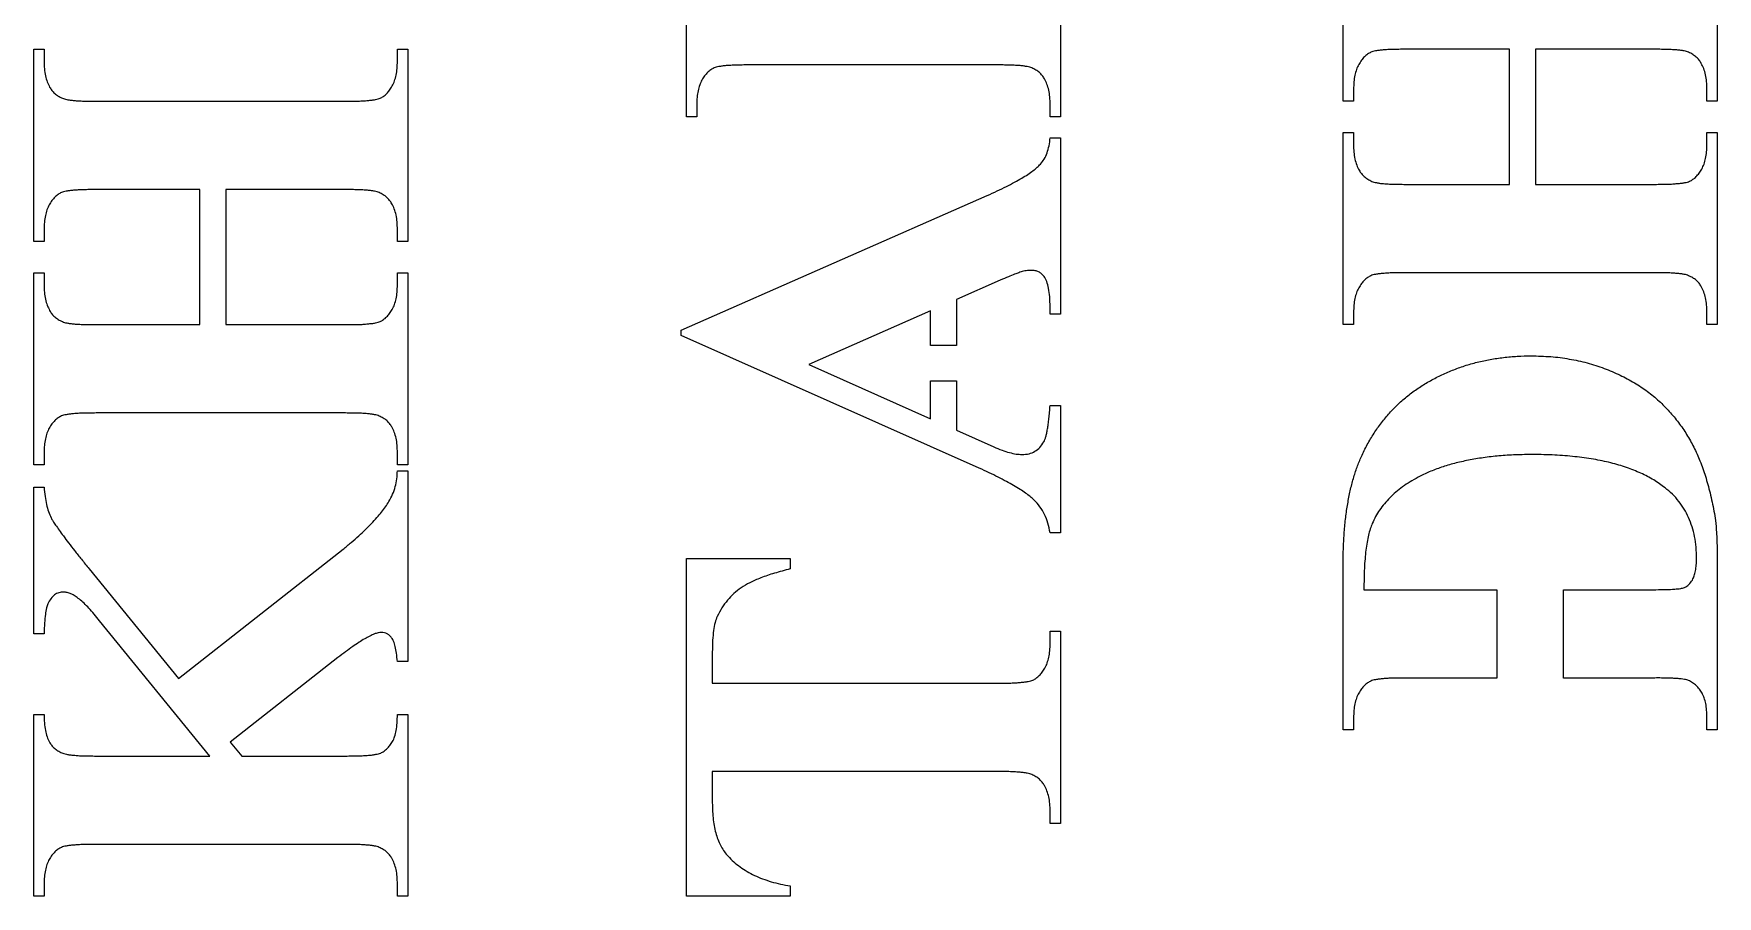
# Model space of a CAD drawing. Header units: millimetres. Extents: x 10 to 1179, y 5 to 836.
# Drawn here: x 445.4 to 535.4, y 182.5 to 228.7 of the extents above; entities that cross this region are included whole.
import ezdxf

# ---------------------------------------------------------------- set-up
doc = ezdxf.new("R2010")
doc.units = ezdxf.units.MM

msp = doc.modelspace()

# ---------------------------------------------------------------- linework, layer by layer
at = {"color": 7, "linetype": 'Continuous', "lineweight": 25}
for p, q in [((515.425, 225.054), (515.425, 235.332)), ((535.425, 235.332), (535.425, 225.054)), ((480.314, 224.217), (480.314, 233.939)), ((500.314, 233.939), (500.314, 224.217)), ((445.425, 227.832), (445.981, 227.832)), ((445.425, 217.554), (445.425, 227.832)), ((445.981, 227.832), (445.981, 227.194)), ((464.87, 227.832), (465.425, 227.832)), ((464.87, 227.194), (464.87, 227.832)), ((465.425, 227.832), (465.425, 217.554)), ((524.314, 227.832), (518.759, 227.832)), ((524.314, 220.61), (524.314, 227.832)), ((532.092, 227.832), (525.703, 227.832)), ((525.703, 227.832), (525.703, 220.61)), ((496.981, 226.994), (483.648, 226.994)), ((448.759, 225.054), (462.092, 225.054)), ((515.981, 225.054), (515.425, 225.054)), ((515.981, 225.692), (515.981, 225.054)), ((534.87, 225.054), (534.87, 225.692)), ((535.425, 225.054), (534.87, 225.054)), ((480.87, 224.217), (480.314, 224.217)), ((480.87, 224.872), (480.87, 224.217)), ((499.759, 224.217), (499.759, 224.872)), ((500.314, 224.217), (499.759, 224.217)), ((515.425, 223.388), (515.981, 223.388)), ((515.425, 213.11), (515.425, 223.388)), ((515.981, 223.388), (515.981, 222.737)), ((534.87, 223.388), (535.425, 223.388)), ((534.87, 222.737), (534.87, 223.388)), ((535.425, 223.388), (535.425, 213.11)), ((499.759, 223.097), (500.314, 223.097)), ((500.314, 223.097), (500.314, 213.674)), ((518.759, 220.61), (524.314, 220.61)), ((525.703, 220.61), (532.092, 220.61)), ((454.314, 220.332), (448.759, 220.332)), ((454.314, 213.11), (454.314, 220.332)), ((462.092, 220.332), (455.703, 220.332)), ((455.703, 220.332), (455.703, 213.11)), ((480.036, 212.81), (496.399, 220.007)), ((445.981, 218.192), (445.981, 217.554)), ((464.87, 217.554), (464.87, 218.192)), ((445.981, 217.554), (445.425, 217.554)), ((465.425, 217.554), (464.87, 217.554)), ((445.425, 215.888), (445.981, 215.888)), ((445.425, 205.61), (445.425, 215.888)), ((445.981, 215.888), (445.981, 215.237)), ((464.87, 215.888), (465.425, 215.888)), ((464.87, 215.237), (464.87, 215.888)), ((465.425, 215.888), (465.425, 205.61)), ((497.098, 215.488), (494.759, 214.455)), ((532.092, 215.888), (518.759, 215.888)), ((494.759, 214.455), (494.759, 211.987)), ((493.37, 213.848), (486.855, 210.983)), ((493.37, 211.987), (493.37, 213.848)), ((499.759, 213.674), (499.759, 214.069)), ((500.314, 213.674), (499.759, 213.674)), ((515.981, 213.765), (515.981, 213.11)), ((534.87, 213.11), (534.87, 213.765)), ((448.759, 213.11), (454.314, 213.11)), ((455.703, 213.11), (462.092, 213.11)), ((480.036, 212.528), (480.036, 212.81)), ((495.97, 205.441), (480.036, 212.528)), ((515.981, 213.11), (515.425, 213.11)), ((535.425, 213.11), (534.87, 213.11)), ((494.759, 211.987), (493.37, 211.987)), ((486.855, 210.983), (493.37, 208.084)), ((493.37, 210.11), (494.759, 210.11)), ((493.37, 208.084), (493.37, 210.11)), ((494.759, 210.11), (494.759, 207.467)), ((462.092, 208.388), (448.759, 208.388)), ((499.759, 208.796), (500.314, 208.796)), ((500.314, 208.796), (500.314, 201.986)), ((494.759, 207.467), (496.755, 206.582)), ((445.981, 206.265), (445.981, 205.61)), ((464.87, 205.61), (464.87, 206.265)), ((445.981, 205.61), (445.425, 205.61)), ((465.425, 205.61), (464.87, 205.61)), ((464.87, 205.293), (465.425, 205.293)), ((465.425, 205.293), (465.425, 195.106)), ((445.425, 204.425), (445.981, 204.425)), ((445.425, 196.591), (445.425, 204.425)), ((500.314, 201.986), (499.759, 201.986)), ((453.173, 194.191), (461.975, 201.105)), ((448.39, 200.059), (453.173, 194.191)), ((480.314, 200.61), (485.87, 200.61)), ((480.314, 182.554), (480.314, 200.61)), ((485.87, 200.61), (485.87, 200.054)), ((515.425, 191.443), (515.425, 200.332)), ((535.425, 200.332), (535.425, 191.443)), ((516.536, 198.943), (523.642, 198.943)), ((523.642, 198.943), (523.642, 194.221)), ((527.209, 198.943), (532.144, 198.943)), ((527.209, 194.221), (527.209, 198.943)), ((454.839, 190.05), (448.95, 197.281)), ((445.981, 196.591), (445.425, 196.591)), ((499.759, 196.721), (500.314, 196.721)), ((499.759, 196.074), (499.759, 196.721)), ((500.314, 196.721), (500.314, 186.443)), ((461.693, 195.31), (455.937, 190.788)), ((481.703, 195.61), (481.703, 193.943)), ((465.425, 195.106), (464.87, 195.106)), ((481.703, 193.943), (496.981, 193.943)), ((523.642, 194.221), (518.759, 194.221)), ((532.092, 194.221), (527.209, 194.221)), ((445.425, 192.272), (445.981, 192.272)), ((445.425, 182.55), (445.425, 192.272)), ((464.87, 192.272), (465.425, 192.272)), ((465.425, 192.272), (465.425, 182.55)), ((515.981, 192.099), (515.981, 191.443)), ((534.87, 191.443), (534.87, 192.099)), ((515.981, 191.443), (515.425, 191.443)), ((535.425, 191.443), (534.87, 191.443)), ((448.759, 190.05), (454.839, 190.05)), ((455.937, 190.788), (456.545, 190.05)), ((456.545, 190.05), (462.092, 190.05)), ((481.703, 189.221), (481.703, 187.554)), ((496.981, 189.221), (481.703, 189.221)), ((499.759, 186.443), (499.759, 187.094)), ((500.314, 186.443), (499.759, 186.443)), ((462.092, 185.328), (448.759, 185.328)), ((445.981, 183.205), (445.981, 182.55)), ((464.87, 182.55), (464.87, 183.205)), ((485.87, 183.11), (485.87, 182.554)), ((445.981, 182.55), (445.425, 182.55)), ((465.425, 182.55), (464.87, 182.55)), ((485.87, 182.554), (480.314, 182.554))]:
    msp.add_line(p, q, dxfattribs=at)
for points, knots in [([(518.759, 227.832), (518.641, 227.83), (518.417, 227.827), (518.099, 227.826), (517.815, 227.812), (517.568, 227.795), (517.353, 227.776), (517.174, 227.743), (517.027, 227.717), (516.88, 227.662), (516.719, 227.575), (516.548, 227.428), (516.393, 227.238), (516.248, 227.011), (516.127, 226.742), (516.041, 226.429), (515.989, 226.075), (515.984, 225.824), (515.981, 225.692)], [0, 0, 0, 0, 0.084314, 0.161343, 0.229069, 0.288543, 0.339809, 0.384127, 0.419239, 0.446894, 0.496735, 0.549909, 0.60828, 0.672382, 0.743189, 0.819965, 0.905193, 1, 1, 1, 1]), ([(533.889, 227.671), (533.854, 227.686), (533.776, 227.718), (533.636, 227.742), (533.465, 227.777), (533.257, 227.794), (533.014, 227.812), (532.737, 227.826), (532.426, 227.827), (532.208, 227.83), (532.092, 227.832)], [0, 0, 0, 0, 0.061394, 0.139854, 0.23476, 0.350353, 0.484827, 0.63829, 0.808367, 1, 1, 1, 1]), ([(445.981, 227.194), (445.983, 227.056), (445.988, 226.794), (446.045, 226.423), (446.136, 226.093), (446.234, 225.901), (446.28, 225.809)], [0, 0, 0, 0, 0.288208, 0.548846, 0.785756, 1, 1, 1, 1]), ([(462.092, 225.054), (462.209, 225.056), (462.433, 225.059), (462.752, 225.06), (463.035, 225.074), (463.284, 225.092), (463.499, 225.11), (463.679, 225.144), (463.826, 225.169), (463.974, 225.223), (464.132, 225.312), (464.303, 225.458), (464.457, 225.648), (464.602, 225.875), (464.724, 226.144), (464.809, 226.458), (464.861, 226.812), (464.867, 227.062), (464.87, 227.194)], [0, 0, 0, 0, 0.084304, 0.161324, 0.229042, 0.288509, 0.340804, 0.384091, 0.420217, 0.44787, 0.496794, 0.549962, 0.608326, 0.67242, 0.74322, 0.819986, 0.905204, 1, 1, 1, 1]), ([(483.648, 226.994), (483.53, 226.993), (483.306, 226.99), (482.988, 226.988), (482.704, 226.974), (482.457, 226.957), (482.242, 226.938), (482.063, 226.905), (481.916, 226.879), (481.769, 226.825), (481.608, 226.738), (481.438, 226.59), (481.282, 226.405), (481.137, 226.182), (481.015, 225.916), (480.931, 225.605), (480.878, 225.253), (480.873, 225.004), (480.87, 224.872)], [0, 0, 0, 0, 0.084623, 0.161934, 0.229908, 0.289599, 0.341053, 0.385533, 0.420773, 0.44853, 0.498553, 0.551922, 0.609709, 0.673167, 0.743283, 0.820339, 0.904845, 1, 1, 1, 1]), ([(498.778, 226.834), (498.743, 226.848), (498.665, 226.88), (498.525, 226.904), (498.354, 226.939), (498.146, 226.957), (497.903, 226.974), (497.626, 226.988), (497.315, 226.99), (497.097, 226.993), (496.981, 226.994)], [0, 0, 0, 0, 0.061394, 0.139854, 0.23476, 0.350353, 0.484827, 0.63829, 0.808367, 1, 1, 1, 1]), ([(499.459, 226.252), (499.422, 226.313), (499.348, 226.437), (499.19, 226.595), (498.998, 226.729), (498.853, 226.798), (498.778, 226.834)], [0, 0, 0, 0, 0.233359, 0.472031, 0.727884, 1, 1, 1, 1]), ([(534.57, 227.077), (534.533, 227.138), (534.458, 227.262), (534.302, 227.424), (534.109, 227.563), (533.964, 227.634), (533.889, 227.671)], [0, 0, 0, 0, 0.2314174, 0.4715065, 0.7279745, 1, 1, 1, 1]), ([(534.87, 225.692), (534.867, 225.83), (534.862, 226.092), (534.805, 226.464), (534.714, 226.793), (534.617, 226.985), (534.57, 227.077)], [0, 0, 0, 0, 0.288208, 0.548846, 0.785756, 1, 1, 1, 1]), ([(499.759, 224.872), (499.756, 225.008), (499.751, 225.268), (499.694, 225.636), (499.602, 225.965), (499.506, 226.159), (499.459, 226.252)], [0, 0, 0, 0, 0.286117, 0.544606, 0.782294, 1, 1, 1, 1]), ([(446.28, 225.809), (446.317, 225.749), (446.393, 225.625), (446.549, 225.462), (446.741, 225.324), (446.887, 225.252), (446.962, 225.215)], [0, 0, 0, 0, 0.231417, 0.471506, 0.727975, 1, 1, 1, 1]), ([(446.962, 225.215), (446.996, 225.201), (447.073, 225.169), (447.213, 225.143), (447.385, 225.11), (447.594, 225.092), (447.835, 225.074), (448.112, 225.06), (448.423, 225.059), (448.643, 225.056), (448.759, 225.054)], [0, 0, 0, 0, 0.061393, 0.137513, 0.234775, 0.350365, 0.484836, 0.635903, 0.808372, 1, 1, 1, 1]), ([(499.242, 221.691), (499.313, 221.779), (499.46, 221.963), (499.603, 222.3), (499.719, 222.679), (499.745, 222.953), (499.759, 223.097)], [0, 0, 0, 0, 0.222185, 0.460506, 0.715599, 1, 1, 1, 1]), ([(515.981, 222.737), (515.983, 222.6), (515.988, 222.341), (516.045, 221.974), (516.138, 221.647), (516.234, 221.454), (516.28, 221.361)], [0, 0, 0, 0, 0.286954, 0.546199, 0.781657, 1, 1, 1, 1]), ([(532.092, 220.61), (532.209, 220.611), (532.433, 220.614), (532.752, 220.616), (533.036, 220.628), (533.284, 220.653), (533.499, 220.672), (533.68, 220.697), (533.826, 220.73), (533.975, 220.782), (534.131, 220.878), (534.301, 221.022), (534.458, 221.208), (534.602, 221.431), (534.725, 221.697), (534.809, 222.008), (534.861, 222.359), (534.867, 222.606), (534.87, 222.737)], [0, 0, 0, 0, 0.084645, 0.161976, 0.229968, 0.289757, 0.342264, 0.385562, 0.422059, 0.449824, 0.499466, 0.552849, 0.610651, 0.674125, 0.744259, 0.821336, 0.905864, 1, 1, 1, 1]), ([(496.399, 220.007), (496.579, 220.09), (496.923, 220.249), (497.409, 220.488), (497.845, 220.712), (498.225, 220.93), (498.558, 221.13), (498.832, 221.328), (499.061, 221.506), (499.185, 221.633), (499.242, 221.691)], [0, 0, 0, 0, 0.178927, 0.342015, 0.489335, 0.621625, 0.738421, 0.839614, 0.926981, 1, 1, 1, 1]), ([(516.28, 221.361), (516.317, 221.3), (516.391, 221.176), (516.55, 221.018), (516.741, 220.879), (516.887, 220.807), (516.962, 220.77)], [0, 0, 0, 0, 0.232207, 0.469702, 0.727046, 1, 1, 1, 1]), ([(516.962, 220.77), (516.996, 220.756), (517.073, 220.725), (517.213, 220.699), (517.385, 220.666), (517.594, 220.647), (517.835, 220.63), (518.112, 220.616), (518.423, 220.615), (518.643, 220.611), (518.759, 220.61)], [0, 0, 0, 0, 0.061393, 0.137513, 0.234775, 0.350365, 0.484836, 0.635903, 0.808372, 1, 1, 1, 1]), ([(448.759, 220.332), (448.641, 220.33), (448.417, 220.327), (448.099, 220.326), (447.815, 220.312), (447.568, 220.295), (447.353, 220.276), (447.174, 220.243), (447.027, 220.217), (446.88, 220.162), (446.719, 220.075), (446.548, 219.928), (446.393, 219.738), (446.248, 219.511), (446.127, 219.242), (446.041, 218.929), (445.989, 218.575), (445.984, 218.324), (445.981, 218.192)], [0, 0, 0, 0, 0.084314, 0.161343, 0.229069, 0.288543, 0.339809, 0.384127, 0.419239, 0.446894, 0.496735, 0.549909, 0.60828, 0.672382, 0.743189, 0.819965, 0.905193, 1, 1, 1, 1]), ([(463.889, 220.171), (463.854, 220.186), (463.776, 220.218), (463.636, 220.242), (463.465, 220.277), (463.257, 220.294), (463.014, 220.312), (462.737, 220.326), (462.426, 220.327), (462.208, 220.33), (462.092, 220.332)], [0, 0, 0, 0, 0.061394, 0.139854, 0.23476, 0.350353, 0.484827, 0.63829, 0.808367, 1, 1, 1, 1]), ([(464.57, 219.577), (464.533, 219.638), (464.458, 219.762), (464.302, 219.924), (464.109, 220.063), (463.964, 220.134), (463.889, 220.171)], [0, 0, 0, 0, 0.2314174, 0.4715065, 0.7279745, 1, 1, 1, 1]), ([(464.87, 218.192), (464.867, 218.33), (464.862, 218.592), (464.805, 218.964), (464.714, 219.293), (464.617, 219.485), (464.57, 219.577)], [0, 0, 0, 0, 0.288208, 0.548846, 0.785756, 1, 1, 1, 1]), ([(498.752, 216.013), (498.661, 216.009), (498.476, 216.001), (498.297, 215.952), (498.205, 215.927)], [0, 0, 0, 0, 0.486192, 1, 1, 1, 1]), ([(499.433, 215.692), (499.392, 215.741), (499.31, 215.837), (499.149, 215.946), (498.956, 215.999), (498.821, 216.009), (498.752, 216.013)], [0, 0, 0, 0, 0.2432642, 0.4832184, 0.7323543, 1, 1, 1, 1]), ([(445.981, 215.237), (445.983, 215.1), (445.988, 214.841), (446.045, 214.474), (446.138, 214.147), (446.234, 213.954), (446.28, 213.861)], [0, 0, 0, 0, 0.286954, 0.546199, 0.781657, 1, 1, 1, 1]), ([(462.092, 213.11), (462.209, 213.111), (462.433, 213.114), (462.752, 213.116), (463.036, 213.128), (463.284, 213.153), (463.499, 213.172), (463.68, 213.197), (463.826, 213.23), (463.975, 213.282), (464.131, 213.378), (464.301, 213.522), (464.458, 213.708), (464.602, 213.931), (464.725, 214.197), (464.809, 214.508), (464.861, 214.859), (464.867, 215.106), (464.87, 215.237)], [0, 0, 0, 0, 0.084645, 0.161976, 0.229968, 0.289757, 0.342264, 0.385562, 0.422059, 0.449824, 0.499466, 0.552849, 0.610651, 0.674125, 0.744259, 0.821336, 0.905864, 1, 1, 1, 1]), ([(498.205, 215.927), (498.166, 215.914), (498.05, 215.876), (497.827, 215.786), (497.495, 215.658), (497.242, 215.55), (497.098, 215.488)], [0, 0, 0, 0, 0.103741, 0.306821, 0.604648, 1, 1, 1, 1]), ([(499.759, 214.069), (499.755, 214.247), (499.748, 214.578), (499.688, 215.028), (499.599, 215.402), (499.485, 215.601), (499.433, 215.692)], [0, 0, 0, 0, 0.318772, 0.590509, 0.813538, 1, 1, 1, 1]), ([(518.759, 215.888), (518.641, 215.886), (518.417, 215.883), (518.099, 215.882), (517.815, 215.867), (517.568, 215.85), (517.353, 215.831), (517.174, 215.799), (517.027, 215.773), (516.88, 215.718), (516.719, 215.631), (516.549, 215.484), (516.393, 215.299), (516.248, 215.075), (516.126, 214.809), (516.042, 214.499), (515.989, 214.146), (515.984, 213.897), (515.981, 213.765)], [0, 0, 0, 0, 0.084623, 0.161934, 0.229908, 0.289599, 0.341053, 0.385533, 0.420773, 0.44853, 0.498553, 0.551922, 0.609709, 0.673167, 0.743283, 0.820339, 0.904845, 1, 1, 1, 1]), ([(533.889, 215.727), (533.854, 215.741), (533.776, 215.773), (533.636, 215.797), (533.465, 215.832), (533.257, 215.85), (533.014, 215.868), (532.737, 215.881), (532.426, 215.883), (532.208, 215.886), (532.092, 215.888)], [0, 0, 0, 0, 0.061394, 0.139854, 0.23476, 0.350353, 0.484827, 0.63829, 0.808367, 1, 1, 1, 1]), ([(534.57, 215.145), (534.533, 215.206), (534.459, 215.33), (534.301, 215.488), (534.109, 215.623), (533.964, 215.691), (533.889, 215.727)], [0, 0, 0, 0, 0.233359, 0.472031, 0.727884, 1, 1, 1, 1]), ([(534.87, 213.765), (534.867, 213.901), (534.862, 214.161), (534.805, 214.529), (534.714, 214.858), (534.617, 215.053), (534.57, 215.145)], [0, 0, 0, 0, 0.286117, 0.544606, 0.782294, 1, 1, 1, 1]), ([(446.28, 213.861), (446.317, 213.8), (446.391, 213.676), (446.55, 213.518), (446.741, 213.379), (446.887, 213.307), (446.962, 213.27)], [0, 0, 0, 0, 0.232207, 0.469702, 0.727046, 1, 1, 1, 1]), ([(446.962, 213.27), (446.996, 213.256), (447.073, 213.225), (447.213, 213.199), (447.385, 213.166), (447.594, 213.147), (447.835, 213.13), (448.112, 213.116), (448.423, 213.115), (448.643, 213.111), (448.759, 213.11)], [0, 0, 0, 0, 0.061393, 0.137513, 0.234775, 0.350365, 0.484836, 0.635903, 0.808372, 1, 1, 1, 1]), ([(516.398, 206.057), (516.499, 206.273), (516.702, 206.701), (517.065, 207.302), (517.461, 207.865), (517.891, 208.39), (518.366, 208.871), (518.876, 209.316), (519.424, 209.721), (520.011, 210.079), (520.625, 210.4), (521.261, 210.676), (521.914, 210.92), (522.592, 211.106), (523.287, 211.262), (524.002, 211.362), (524.737, 211.432), (525.234, 211.439), (525.486, 211.443)], [0, 0, 0, 0, 0.063941, 0.12667, 0.187838, 0.248115, 0.308393, 0.368535, 0.429214, 0.490617, 0.55266, 0.614426, 0.67633, 0.739133, 0.802593, 0.866814, 0.932553, 1, 1, 1, 1]), ([(525.486, 211.443), (525.831, 211.435), (526.51, 211.418), (527.506, 211.289), (528.463, 211.083), (529.369, 210.786), (530.216, 210.431), (530.989, 210.014), (531.693, 209.558), (532.313, 209.04), (532.861, 208.478), (533.361, 207.884), (533.794, 207.241), (534.184, 206.557), (534.513, 205.808), (534.804, 204.99), (535.05, 204.093), (535.18, 203.465), (535.247, 203.14)], [0, 0, 0, 0, 0.073325, 0.144379, 0.213391, 0.281338, 0.346857, 0.408692, 0.468028, 0.52486, 0.580148, 0.63501, 0.689736, 0.744869, 0.80219, 0.863625, 0.929418, 1, 1, 1, 1]), ([(448.759, 208.388), (448.641, 208.386), (448.417, 208.383), (448.099, 208.382), (447.815, 208.367), (447.568, 208.35), (447.353, 208.331), (447.174, 208.299), (447.027, 208.273), (446.88, 208.218), (446.719, 208.131), (446.549, 207.984), (446.393, 207.799), (446.248, 207.575), (446.126, 207.309), (446.042, 206.999), (445.989, 206.646), (445.984, 206.397), (445.981, 206.265)], [0, 0, 0, 0, 0.084623, 0.161934, 0.229908, 0.289599, 0.341053, 0.385533, 0.420773, 0.44853, 0.498553, 0.551922, 0.609709, 0.673167, 0.743283, 0.820339, 0.904845, 1, 1, 1, 1]), ([(463.889, 208.227), (463.854, 208.241), (463.776, 208.273), (463.636, 208.297), (463.465, 208.332), (463.257, 208.35), (463.014, 208.368), (462.737, 208.381), (462.426, 208.383), (462.208, 208.386), (462.092, 208.388)], [0, 0, 0, 0, 0.061394, 0.139854, 0.23476, 0.350353, 0.484827, 0.63829, 0.808367, 1, 1, 1, 1]), ([(464.57, 207.645), (464.533, 207.706), (464.459, 207.83), (464.301, 207.988), (464.109, 208.123), (463.964, 208.191), (463.889, 208.227)], [0, 0, 0, 0, 0.233359, 0.472031, 0.727884, 1, 1, 1, 1]), ([(499.424, 206.847), (499.442, 206.886), (499.483, 206.973), (499.534, 207.127), (499.58, 207.317), (499.623, 207.543), (499.662, 207.805), (499.695, 208.104), (499.731, 208.438), (499.749, 208.673), (499.759, 208.796)], [0, 0, 0, 0, 0.064556, 0.145397, 0.244491, 0.360187, 0.492747, 0.644514, 0.813656, 1, 1, 1, 1]), ([(464.87, 206.265), (464.867, 206.401), (464.862, 206.661), (464.805, 207.029), (464.714, 207.358), (464.617, 207.553), (464.57, 207.645)], [0, 0, 0, 0, 0.286117, 0.544606, 0.782294, 1, 1, 1, 1]), ([(496.755, 206.582), (496.899, 206.518), (497.17, 206.397), (497.57, 206.275), (497.929, 206.187), (498.158, 206.175), (498.266, 206.17)], [0, 0, 0, 0, 0.298695, 0.564344, 0.795542, 1, 1, 1, 1]), ([(498.266, 206.17), (498.39, 206.177), (498.627, 206.191), (498.956, 206.325), (499.232, 206.545), (499.359, 206.744), (499.424, 206.847)], [0, 0, 0, 0, 0.263127, 0.501766, 0.742317, 1, 1, 1, 1]), ([(525.582, 206.165), (525.269, 206.163), (524.659, 206.157), (523.768, 206.1), (522.925, 206.006), (522.13, 205.87), (521.382, 205.705), (520.684, 205.494), (520.031, 205.252), (519.625, 205.049), (519.427, 204.95)], [0, 0, 0, 0, 0.148057, 0.288833, 0.422639, 0.549842, 0.670711, 0.785192, 0.895164, 1, 1, 1, 1]), ([(532.63, 204.39), (532.431, 204.534), (532.022, 204.83), (531.327, 205.186), (530.559, 205.488), (529.714, 205.741), (528.79, 205.928), (527.79, 206.064), (526.712, 206.154), (525.967, 206.162), (525.582, 206.165)], [0, 0, 0, 0, 0.099636, 0.204391, 0.315565, 0.434413, 0.561498, 0.697796, 0.843832, 1, 1, 1, 1]), ([(464.414, 203.652), (464.484, 203.782), (464.622, 204.038), (464.766, 204.447), (464.85, 204.867), (464.863, 205.151), (464.87, 205.293)], [0, 0, 0, 0, 0.256997, 0.505715, 0.752369, 1, 1, 1, 1]), ([(499.759, 201.986), (499.727, 202.158), (499.665, 202.493), (499.475, 202.96), (499.23, 203.385), (498.951, 203.693), (498.687, 203.93), (498.436, 204.115), (498.142, 204.314), (497.798, 204.522), (497.408, 204.737), (496.97, 204.964), (496.487, 205.201), (496.146, 205.359), (495.97, 205.441)], [0, 0, 0, 0, 0.097357, 0.189226, 0.279183, 0.369383, 0.419032, 0.476562, 0.542711, 0.617192, 0.700148, 0.790964, 0.8915, 1, 1, 1, 1]), ([(515.425, 200.332), (515.427, 200.621), (515.43, 201.186), (515.482, 202.01), (515.551, 202.791), (515.662, 203.528), (515.792, 204.225), (515.965, 204.875), (516.154, 205.487), (516.318, 205.87), (516.398, 206.057)], [0, 0, 0, 0, 0.148453, 0.289703, 0.423152, 0.550679, 0.671637, 0.786665, 0.895806, 1, 1, 1, 1]), ([(445.981, 204.425), (445.996, 204.26), (446.024, 203.948), (446.102, 203.509), (446.207, 203.125), (446.332, 202.833), (446.461, 202.595), (446.61, 202.379), (446.795, 202.111), (447.026, 201.793), (447.306, 201.43), (447.624, 201.014), (447.992, 200.552), (448.252, 200.229), (448.39, 200.059)], [0, 0, 0, 0, 0.097638, 0.184183, 0.262104, 0.331558, 0.370442, 0.42147, 0.485737, 0.562576, 0.652525, 0.755767, 0.870967, 1, 1, 1, 1]), ([(519.427, 204.95), (519.283, 204.869), (518.999, 204.71), (518.599, 204.449), (518.244, 204.157), (517.914, 203.861), (517.628, 203.54), (517.369, 203.209), (517.155, 202.852), (517.038, 202.604), (516.979, 202.48)], [0, 0, 0, 0, 0.139877, 0.275039, 0.403927, 0.528713, 0.649215, 0.767993, 0.883909, 1, 1, 1, 1]), ([(534.314, 200.614), (534.309, 200.814), (534.3, 201.204), (534.222, 201.772), (534.086, 202.302), (533.906, 202.799), (533.663, 203.252), (533.375, 203.674), (533.032, 204.059), (532.765, 204.279), (532.63, 204.39)], [0, 0, 0, 0, 0.139707, 0.272446, 0.39976, 0.521689, 0.64068, 0.758509, 0.878117, 1, 1, 1, 1]), ([(461.975, 201.105), (462.119, 201.225), (462.398, 201.459), (462.791, 201.812), (463.155, 202.143), (463.474, 202.473), (463.767, 202.78), (464.014, 203.084), (464.235, 203.367), (464.356, 203.56), (464.414, 203.652)], [0, 0, 0, 0, 0.1591, 0.308388, 0.447124, 0.576234, 0.696754, 0.806426, 0.907891, 1, 1, 1, 1]), ([(535.247, 203.14), (535.276, 202.971), (535.339, 202.592), (535.389, 201.952), (535.417, 201.184), (535.422, 200.63), (535.425, 200.332)], [0, 0, 0, 0, 0.182367, 0.409715, 0.682609, 1, 1, 1, 1]), ([(516.979, 202.48), (516.941, 202.384), (516.861, 202.182), (516.773, 201.846), (516.694, 201.47), (516.636, 201.048), (516.589, 200.583), (516.554, 200.075), (516.538, 199.523), (516.537, 199.141), (516.536, 198.943)], [0, 0, 0, 0, 0.086565, 0.18201, 0.289553, 0.408187, 0.538392, 0.68035, 0.834158, 1, 1, 1, 1]), ([(485.87, 200.054), (485.585, 199.98), (485.054, 199.84), (484.328, 199.596), (483.73, 199.339), (483.247, 199.059), (482.849, 198.743), (482.509, 198.381), (482.204, 197.972), (482.045, 197.667), (481.963, 197.511)], [0, 0, 0, 0, 0.182152, 0.340253, 0.473436, 0.584687, 0.685434, 0.786832, 0.891307, 1, 1, 1, 1]), ([(534.093, 199.46), (534.127, 199.533), (534.201, 199.689), (534.264, 199.96), (534.31, 200.273), (534.313, 200.495), (534.314, 200.614)], [0, 0, 0, 0, 0.203208, 0.437472, 0.699795, 1, 1, 1, 1]), ([(532.144, 198.943), (532.331, 198.945), (532.665, 198.947), (533.107, 198.968), (533.43, 198.996), (533.699, 199.056), (533.928, 199.21), (534.037, 199.376), (534.093, 199.46)], [0, 0, 0, 0, 0.263603, 0.472259, 0.624336, 0.721468, 0.858606, 1, 1, 1, 1]), ([(446.181, 198.188), (446.156, 198.115), (446.094, 197.933), (446.04, 197.589), (446.007, 197.129), (445.99, 196.783), (445.981, 196.591)], [0, 0, 0, 0, 0.143584, 0.356461, 0.642231, 1, 1, 1, 1]), ([(447.027, 198.817), (446.94, 198.81), (446.768, 198.796), (446.529, 198.667), (446.331, 198.457), (446.233, 198.282), (446.181, 198.188)], [0, 0, 0, 0, 0.232481, 0.460714, 0.711379, 1, 1, 1, 1]), ([(448.95, 197.281), (448.852, 197.402), (448.667, 197.631), (448.39, 197.944), (448.129, 198.211), (447.884, 198.432), (447.647, 198.596), (447.431, 198.724), (447.224, 198.797), (447.09, 198.811), (447.027, 198.817)], [0, 0, 0, 0, 0.184546, 0.350232, 0.497395, 0.627803, 0.741371, 0.839934, 0.925326, 1, 1, 1, 1]), ([(481.963, 197.511), (481.923, 197.405), (481.83, 197.164), (481.758, 196.734), (481.712, 196.206), (481.706, 195.82), (481.703, 195.61)], [0, 0, 0, 0, 0.176332, 0.400751, 0.673897, 1, 1, 1, 1]), ([(464.015, 196.656), (463.958, 196.65), (463.829, 196.638), (463.621, 196.574), (463.384, 196.459), (463.107, 196.317), (462.803, 196.124), (462.462, 195.891), (462.085, 195.62), (461.828, 195.417), (461.693, 195.31)], [0, 0, 0, 0, 0.062899, 0.142884, 0.23953, 0.3533, 0.486921, 0.637777, 0.809609, 1, 1, 1, 1]), ([(464.87, 195.106), (464.855, 195.256), (464.829, 195.526), (464.757, 195.885), (464.684, 196.164), (464.577, 196.363), (464.451, 196.496), (464.32, 196.592), (464.171, 196.646), (464.067, 196.653), (464.015, 196.656)], [0, 0, 0, 0, 0.230504, 0.416217, 0.562488, 0.671952, 0.760029, 0.84143, 0.919484, 1, 1, 1, 1]), ([(496.981, 193.943), (497.098, 193.945), (497.322, 193.948), (497.641, 193.95), (497.925, 193.962), (498.173, 193.986), (498.388, 194.005), (498.569, 194.03), (498.715, 194.063), (498.864, 194.115), (499.018, 194.211), (499.192, 194.35), (499.346, 194.537), (499.491, 194.759), (499.614, 195.026), (499.698, 195.338), (499.75, 195.692), (499.756, 195.942), (499.759, 196.074)], [0, 0, 0, 0, 0.084526, 0.161748, 0.229645, 0.28935, 0.341783, 0.38502, 0.421466, 0.449191, 0.498763, 0.551403, 0.609124, 0.672509, 0.742544, 0.819512, 0.904954, 1, 1, 1, 1]), ([(518.759, 194.221), (518.641, 194.219), (518.417, 194.216), (518.099, 194.215), (517.815, 194.201), (517.568, 194.183), (517.353, 194.165), (517.174, 194.132), (517.027, 194.106), (516.88, 194.051), (516.719, 193.964), (516.549, 193.817), (516.393, 193.632), (516.248, 193.409), (516.126, 193.143), (516.042, 192.832), (515.989, 192.479), (515.984, 192.23), (515.981, 192.099)], [0, 0, 0, 0, 0.084623, 0.161934, 0.229908, 0.289599, 0.341053, 0.385533, 0.420773, 0.44853, 0.498553, 0.551922, 0.609709, 0.673167, 0.743283, 0.820339, 0.904845, 1, 1, 1, 1]), ([(533.889, 194.091), (533.857, 194.102), (533.784, 194.127), (533.651, 194.151), (533.482, 194.17), (533.277, 194.194), (533.034, 194.205), (532.753, 194.212), (532.435, 194.224), (532.211, 194.222), (532.092, 194.221)], [0, 0, 0, 0, 0.0554433, 0.1289155, 0.2233412, 0.3368493, 0.471527, 0.6276994, 0.8030758, 1, 1, 1, 1]), ([(534.87, 192.099), (534.866, 192.233), (534.86, 192.486), (534.814, 192.842), (534.733, 193.149), (534.619, 193.411), (534.474, 193.633), (534.3, 193.815), (534.111, 193.978), (533.963, 194.053), (533.889, 194.091)], [0, 0, 0, 0, 0.171361, 0.321841, 0.455365, 0.574056, 0.68434, 0.78985, 0.894506, 1, 1, 1, 1]), ([(445.981, 192.272), (445.984, 192.12), (445.989, 191.834), (446.04, 191.433), (446.126, 191.087), (446.222, 190.889), (446.267, 190.796)], [0, 0, 0, 0, 0.300382, 0.56561, 0.796529, 1, 1, 1, 1]), ([(462.092, 190.05), (462.212, 190.052), (462.441, 190.055), (462.765, 190.056), (463.053, 190.07), (463.306, 190.088), (463.525, 190.106), (463.707, 190.139), (463.855, 190.166), (464.004, 190.217), (464.159, 190.307), (464.326, 190.444), (464.479, 190.617), (464.622, 190.828), (464.736, 191.098), (464.815, 191.431), (464.861, 191.83), (464.867, 192.117), (464.87, 192.272)], [0, 0, 0, 0, 0.084193, 0.160273, 0.227286, 0.286255, 0.338232, 0.38142, 0.415637, 0.443544, 0.491227, 0.540969, 0.594121, 0.652635, 0.718961, 0.798421, 0.891394, 1, 1, 1, 1]), ([(446.267, 190.796), (446.305, 190.737), (446.38, 190.617), (446.531, 190.458), (446.72, 190.324), (446.862, 190.255), (446.936, 190.219)], [0, 0, 0, 0, 0.232978, 0.4720288, 0.7279365, 1, 1, 1, 1]), ([(446.936, 190.219), (446.97, 190.205), (447.05, 190.173), (447.193, 190.143), (447.369, 190.11), (447.58, 190.093), (447.825, 190.068), (448.105, 190.057), (448.42, 190.054), (448.641, 190.051), (448.759, 190.05)], [0, 0, 0, 0, 0.060488, 0.140619, 0.236447, 0.35268, 0.485358, 0.638912, 0.808837, 1, 1, 1, 1]), ([(498.778, 189.06), (498.743, 189.075), (498.665, 189.107), (498.525, 189.131), (498.354, 189.166), (498.146, 189.183), (497.903, 189.201), (497.626, 189.215), (497.315, 189.216), (497.097, 189.219), (496.981, 189.221)], [0, 0, 0, 0, 0.061394, 0.139854, 0.23476, 0.350353, 0.484827, 0.63829, 0.808367, 1, 1, 1, 1]), ([(499.459, 188.47), (499.422, 188.531), (499.348, 188.655), (499.189, 188.813), (498.999, 188.952), (498.853, 189.023), (498.778, 189.06)], [0, 0, 0, 0, 0.232207, 0.469702, 0.727046, 1, 1, 1, 1]), ([(499.759, 187.094), (499.756, 187.23), (499.751, 187.49), (499.694, 187.857), (499.602, 188.184), (499.505, 188.377), (499.459, 188.47)], [0, 0, 0, 0, 0.286954, 0.546199, 0.781657, 1, 1, 1, 1]), ([(481.703, 187.554), (481.705, 187.395), (481.71, 187.089), (481.749, 186.647), (481.814, 186.238), (481.903, 185.861), (482.02, 185.517), (482.169, 185.21), (482.335, 184.931), (482.473, 184.772), (482.541, 184.694)], [0, 0, 0, 0, 0.156631, 0.300963, 0.436454, 0.563846, 0.681333, 0.793384, 0.898849, 1, 1, 1, 1]), ([(448.759, 185.328), (448.641, 185.326), (448.417, 185.323), (448.099, 185.322), (447.815, 185.308), (447.568, 185.29), (447.353, 185.271), (447.174, 185.239), (447.027, 185.213), (446.88, 185.158), (446.719, 185.071), (446.549, 184.924), (446.393, 184.739), (446.248, 184.516), (446.126, 184.25), (446.042, 183.939), (445.989, 183.586), (445.984, 183.337), (445.981, 183.205)], [0, 0, 0, 0, 0.084623, 0.161934, 0.229908, 0.289599, 0.341053, 0.385533, 0.420773, 0.44853, 0.498553, 0.551922, 0.609709, 0.673167, 0.743283, 0.820339, 0.904845, 1, 1, 1, 1]), ([(463.889, 185.167), (463.854, 185.181), (463.776, 185.214), (463.636, 185.238), (463.465, 185.272), (463.257, 185.29), (463.014, 185.308), (462.737, 185.322), (462.426, 185.323), (462.208, 185.326), (462.092, 185.328)], [0, 0, 0, 0, 0.061394, 0.139854, 0.23476, 0.350353, 0.484827, 0.63829, 0.808367, 1, 1, 1, 1]), ([(464.57, 184.586), (464.533, 184.647), (464.459, 184.77), (464.301, 184.928), (464.109, 185.063), (463.964, 185.132), (463.889, 185.167)], [0, 0, 0, 0, 0.2333589, 0.4720313, 0.727884, 1, 1, 1, 1]), ([(464.87, 183.205), (464.867, 183.342), (464.862, 183.601), (464.805, 183.969), (464.714, 184.298), (464.617, 184.493), (464.57, 184.586)], [0, 0, 0, 0, 0.286117, 0.544606, 0.782294, 1, 1, 1, 1]), ([(482.541, 184.694), (482.641, 184.592), (482.843, 184.387), (483.187, 184.119), (483.556, 183.874), (483.958, 183.66), (484.393, 183.481), (484.856, 183.322), (485.351, 183.197), (485.694, 183.139), (485.87, 183.11)], [0, 0, 0, 0, 0.1143653, 0.2294632, 0.3470444, 0.4674513, 0.5927407, 0.7220552, 0.8579359, 1, 1, 1, 1])]:
    msp.add_open_spline(points, degree=3, knots=knots, dxfattribs=at)

doc.saveas('drawing.dxf')
